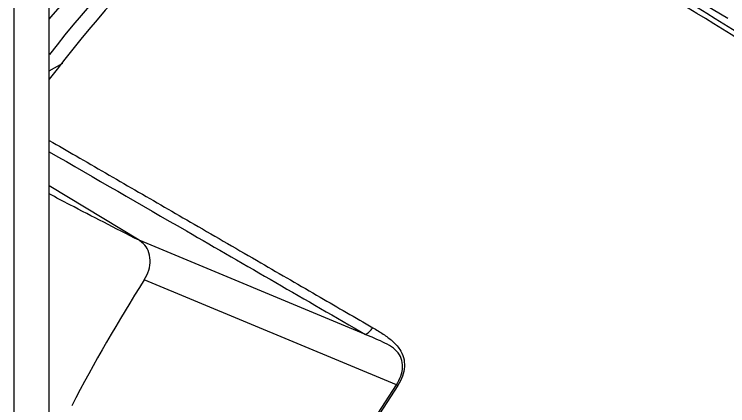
# Model space of a CAD drawing. Extents: x 7 to 113, y 1 to 87.
# Drawn here: x 78.219 to 80.923, y 8.411 to 9.894 of the extents above; entities that cross this region are included whole.
import ezdxf

# ---------------------------------------------------------------- set-up
doc = ezdxf.new("R2010")
doc.units = 0
doc.header["$MEASUREMENT"] = 0
doc.layers.add('OBJECT', color=7, linetype='CONTINUOUS')

msp = doc.modelspace()

# ---------------------------------------------------------------- linework, layer by layer
at = {"layer": 'OBJECT'}
for p, q in [((78.3515, 5.1097), (78.3515, 12.4362)), ((78.2186, 5.0329), (78.2186, 12.3594)), ((80.9232, 9.8777), (79.9306, 10.4789)), ((78.3515, 9.6803), (78.403, 9.7083)), ((78.6914, 9.0378), (78.3515, 9.244)), ((79.5501, 8.6814), (78.6914, 9.0378)), ((79.6677, 8.491), (78.7116, 8.8876))]:
    msp.add_line(p, q, dxfattribs=at)
at = {"layer": 'OBJECT', "flags": 128}
msp.add_lwpolyline([(78.3515, 9.8754), (78.3665, 9.8935), (78.5061, 10.0536), (78.6499, 10.2054), (78.7972, 10.3483), (78.9476, 10.4817), (79.1002, 10.6049), (79.2545, 10.7175), (79.4098, 10.8189), (79.5655, 10.9088), (79.7208, 10.9866), (79.8751, 11.0522), (80.0277, 11.1053), (80.178, 11.1455), (80.3254, 11.1727), (80.4692, 11.1869), (80.6087, 11.1879), (80.7435, 11.1757), (80.8728, 11.1504)], dxfattribs=at)
at = {"layer": 'OBJECT'}
for centre, radius, start, end in [((81.8027, 7.0598), 4.3704, 122.223, 142.1536), ((82.0394, 6.8658), 4.6199, 123.9189, 142.9648), ((83.7973, 5.6338), 6.0375, 147.38935, 152.61065)]:
    msp.add_arc(centre, radius, start, end, dxfattribs=at)
for points, knots in [([(79.4714, 10.7171), (79.82, 10.5135), (80.5173, 10.1063), (81.5611, 9.4501), (82.6027, 8.7644), (83.2939, 8.2782), (83.6395, 8.0351)], [0, 0, 0, 0, 0.25003, 0.500058, 0.750055, 1, 1, 1, 1]), ([(83.6284, 8.0183), (83.464, 8.1348), (83.1297, 8.3716), (82.6188, 8.7227), (82.0904, 9.0771), (81.5601, 9.4231), (81.0325, 9.7581), (80.5122, 10.0793), (79.9882, 10.3944), (79.6374, 10.5976), (79.4614, 10.6995)], [0, 0, 0, 0, 0.118989, 0.241992, 0.369009, 0.500039, 0.623805, 0.748387, 0.873785, 1, 1, 1, 1]), ([(78.3515, 9.416), (78.3854, 9.3965), (78.4932, 9.3342), (78.676, 9.2286), (78.9092, 9.0938), (79.1434, 8.9583), (79.3692, 8.8275), (79.5113, 8.7452), (79.5777, 8.7068)], [0, 0, 0, 0, 0.083773, 0.267021, 0.450258, 0.655967, 0.839215, 1, 1, 1, 1]), ([(78.3515, 9.3732), (78.5243, 9.2735), (78.9197, 9.0453), (79.323, 8.8125), (79.5501, 8.6814)], [0, 0, 0, 0, 0.436927, 1, 1, 1, 1]), ([(78.6914, 9.0378), (78.6467, 9.0606), (78.559, 9.1053), (78.4456, 9.1636), (78.3773, 9.1998), (78.3515, 9.2134)], [0, 0, 0, 0, 0.391861, 0.76998, 1, 1, 1, 1]), ([(78.7116, 8.8876), (78.7179, 8.8997), (78.7305, 8.9239), (78.7355, 8.9635), (78.7282, 8.999), (78.7114, 9.0241), (78.697, 9.034), (78.6914, 9.0378)], [0, 0, 0, 0, 0.217936, 0.435232, 0.661573, 0.868603, 1, 1, 1, 1]), ([(79.5502, 8.6814), (79.555, 8.6844), (79.5648, 8.6905), (79.5734, 8.7014), (79.5777, 8.7068)], [0, 0, 0, 0, 0.500003, 1, 1, 1, 1]), ([(79.5777, 8.7068), (79.591, 8.6989), (79.6166, 8.6836), (79.6521, 8.6576), (79.6798, 8.6287), (79.6958, 8.5948), (79.6993, 8.5593), (79.6924, 8.5223), (79.6794, 8.4993), (79.673, 8.4879)], [0, 0, 0, 0, 0.175155, 0.335953, 0.499736, 0.628069, 0.749937, 0.875049, 1, 1, 1, 1]), ([(79.6677, 8.491), (79.6737, 8.5018), (79.686, 8.5233), (79.692, 8.5584), (79.6871, 8.5913), (79.6696, 8.6196), (79.6409, 8.6402), (79.608, 8.6561), (79.5812, 8.668), (79.5622, 8.6762), (79.5538, 8.6798), (79.5502, 8.6814)], [0, 0, 0, 0, 0.123067, 0.246585, 0.369053, 0.491538, 0.630311, 0.772463, 0.899411, 0.955665, 1, 1, 1, 1]), ([(79.2581, 7.7816), (79.3199, 7.9035), (79.4437, 8.1474), (79.593, 8.3764), (79.6677, 8.491)], [0, 0, 0, 0, 0.499779, 1, 1, 1, 1]), ([(79.673, 8.4879), (79.5984, 8.3733), (79.4492, 8.1442), (79.3254, 7.9005), (79.2635, 7.7786)], [0, 0, 0, 0, 0.500003, 1, 1, 1, 1]), ([(79.6677, 8.491), (79.6686, 8.4905), (79.6704, 8.4894), (79.6721, 8.4884), (79.673, 8.4879)], [0, 0, 0, 0, 0.500001, 1, 1, 1, 1])]:
    msp.add_open_spline(points, degree=3, knots=knots, dxfattribs=at)

doc.saveas('drawing.dxf')
